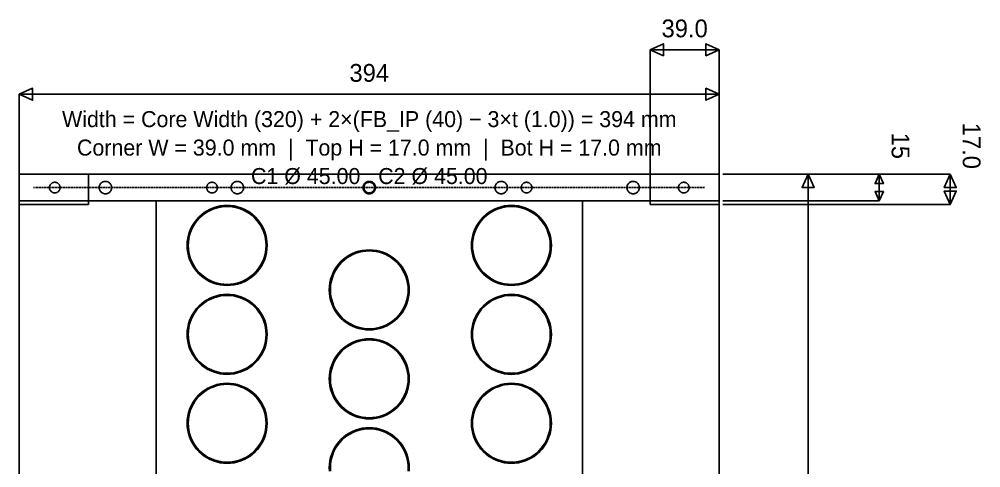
# Model space of a CAD drawing. Header units: millimetres. Extents: x 0 to 2022, y -1000001 to 2287.
# Drawn here: x 120 to 661, y 2035 to 2287 of the extents above; entities that cross this region are included whole.
import ezdxf
from ezdxf.enums import TextEntityAlignment as Align

# ---------------------------------------------------------------- set-up
doc = ezdxf.new("R2010")
doc.units = ezdxf.units.MM
doc.linetypes.add('DASHED', pattern=[0.5, 0.25, -0.25])
doc.layers.add('DRAWING', color=7, linetype='Continuous')
doc.layers.add('TEXT', color=7, linetype='Continuous')

msp = doc.modelspace()

# ---------------------------------------------------------------- linework, layer by layer
at = {"layer": 'DRAWING', "linetype": 'CONTINUOUS', "true_color": 0xff6a00}
for p, q in [((475, 2200), (475, 2270)), ((475, 2270), (514, 2270)), ((514, 2200), (514, 2270)), ((120, 2200), (120, 2245)), ((120, 2245), (514, 2245)), ((514, 2200), (514, 2245)), ((516, 2200), (564, 2200)), ((516, 2200), (604, 2200)), ((516, 2200), (644, 2200)), ((564, 2200), (564, 320)), ((604, 2200), (604, 2185)), ((644, 2200), (644, 2183)), ((516, 2185), (604, 2185)), ((516, 2183), (644, 2183))]:
    msp.add_line(p, q, dxfattribs=at)
at = {"layer": 'DRAWING', "linetype": 'CONTINUOUS', "true_color": 0x111111}
for p, q in [((120, 2200), (514, 2200)), ((120, 320), (120, 2200)), ((120, 2200), (514, 2200)), ((120, 320), (120, 2200)), ((514, 2200), (514, 320)), ((514, 2200), (514, 320)), ((120, 2185), (514, 2185))]:
    msp.add_line(p, q, dxfattribs=at)
at = {"layer": 'DRAWING', "linetype": 'CONTINUOUS', "true_color": 0x555555}
for p, q in [((120, 2200), (159, 2200)), ((120, 2183), (120, 2200)), ((159, 2200), (159, 2183)), ((475, 2200), (514, 2200)), ((475, 2183), (475, 2200)), ((514, 2200), (514, 2183)), ((159, 2183), (120, 2183)), ((514, 2183), (475, 2183))]:
    msp.add_line(p, q, dxfattribs=at)
at = {"layer": 'DRAWING', "linetype": 'DASHED', "true_color": 0xb000ff}
msp.add_line((128, 2192.5), (506, 2192.5), dxfattribs=at)
at = {"layer": 'DRAWING', "linetype": 'CONTINUOUS', "true_color": 0x222222}
for p, q in [((197, 2185), (437, 2185)), ((197, 335), (197, 2185)), ((437, 2185), (437, 335))]:
    msp.add_line(p, q, dxfattribs=at)
at = {"layer": 'DRAWING', "linetype": 'CONTINUOUS', "true_color": 0xff6a00}
for points in [[(475, 2270), (482.5, 2273.38), (482.5, 2266.62)], [(514, 2270), (506.5, 2266.62), (506.5, 2273.38)], [(120, 2245), (127.5, 2248.38), (127.5, 2241.62)], [(514, 2245), (506.5, 2241.62), (506.5, 2248.38)], [(564, 2200), (567.38, 2192.5), (560.62, 2192.5)], [(604, 2200), (606.36, 2194.75), (601.64, 2194.75)], [(644, 2200), (647.38, 2192.5), (640.62, 2192.5)], [(604, 2185), (601.64, 2190.25), (606.36, 2190.25)], [(644, 2183), (640.62, 2190.5), (647.38, 2190.5)]]:
    msp.add_lwpolyline(points, close=True, dxfattribs=at)
at = {"layer": 'DRAWING', "linetype": 'CONTINUOUS', "true_color": 0x111111}
for points in [[(143, 2192.5), (142.99, 2192.24), (142.95, 2191.98), (142.9, 2191.72), (142.82, 2191.47), (142.72, 2191.23), (142.6, 2191), (142.46, 2190.78), (142.3, 2190.57), (142.12, 2190.38), (141.93, 2190.2), (141.72, 2190.04), (141.5, 2189.9), (141.27, 2189.78), (141.03, 2189.68), (140.78, 2189.6), (140.52, 2189.55), (140.26, 2189.51), (140, 2189.5), (139.74, 2189.51), (139.48, 2189.55), (139.22, 2189.6), (138.97, 2189.68), (138.73, 2189.78), (138.5, 2189.9), (138.28, 2190.04), (138.07, 2190.2), (137.88, 2190.38), (137.7, 2190.57), (137.54, 2190.78), (137.4, 2191), (137.28, 2191.23), (137.18, 2191.47), (137.1, 2191.72), (137.05, 2191.98), (137.01, 2192.24), (137, 2192.5), (137.01, 2192.76), (137.05, 2193.02), (137.1, 2193.28), (137.18, 2193.53), (137.28, 2193.77), (137.4, 2194), (137.54, 2194.22), (137.7, 2194.43), (137.88, 2194.62), (138.07, 2194.8), (138.28, 2194.96), (138.5, 2195.1), (138.73, 2195.22), (138.97, 2195.32), (139.22, 2195.4), (139.48, 2195.45), (139.74, 2195.49), (140, 2195.5), (140.26, 2195.49), (140.52, 2195.45), (140.78, 2195.4), (141.03, 2195.32), (141.27, 2195.22), (141.5, 2195.1), (141.72, 2194.96), (141.93, 2194.8), (142.12, 2194.62), (142.3, 2194.43), (142.46, 2194.22), (142.6, 2194), (142.72, 2193.77), (142.82, 2193.53), (142.9, 2193.28), (142.95, 2193.02), (142.99, 2192.76), (143, 2192.5)], [(172, 2192.5), (171.99, 2192.19), (171.95, 2191.89), (171.88, 2191.59), (171.79, 2191.3), (171.67, 2191.02), (171.53, 2190.75), (171.37, 2190.49), (171.18, 2190.25), (170.97, 2190.03), (170.75, 2189.82), (170.51, 2189.63), (170.25, 2189.47), (169.98, 2189.33), (169.7, 2189.21), (169.41, 2189.12), (169.11, 2189.05), (168.81, 2189.01), (168.5, 2189), (168.19, 2189.01), (167.89, 2189.05), (167.59, 2189.12), (167.3, 2189.21), (167.02, 2189.33), (166.75, 2189.47), (166.49, 2189.63), (166.25, 2189.82), (166.03, 2190.03), (165.82, 2190.25), (165.63, 2190.49), (165.47, 2190.75), (165.33, 2191.02), (165.21, 2191.3), (165.12, 2191.59), (165.05, 2191.89), (165.01, 2192.19), (165, 2192.5), (165.01, 2192.81), (165.05, 2193.11), (165.12, 2193.41), (165.21, 2193.7), (165.33, 2193.98), (165.47, 2194.25), (165.63, 2194.51), (165.82, 2194.75), (166.03, 2194.97), (166.25, 2195.18), (166.49, 2195.37), (166.75, 2195.53), (167.02, 2195.67), (167.3, 2195.79), (167.59, 2195.88), (167.89, 2195.95), (168.19, 2195.99), (168.5, 2196), (168.81, 2195.99), (169.11, 2195.95), (169.41, 2195.88), (169.7, 2195.79), (169.98, 2195.67), (170.25, 2195.53), (170.51, 2195.37), (170.75, 2195.18), (170.97, 2194.97), (171.18, 2194.75), (171.37, 2194.51), (171.53, 2194.25), (171.67, 2193.98), (171.79, 2193.7), (171.88, 2193.41), (171.95, 2193.11), (171.99, 2192.81), (172, 2192.5)], [(231.5, 2192.5), (231.49, 2192.24), (231.45, 2191.98), (231.4, 2191.72), (231.32, 2191.47), (231.22, 2191.23), (231.1, 2191), (230.96, 2190.78), (230.8, 2190.57), (230.62, 2190.38), (230.43, 2190.2), (230.22, 2190.04), (230, 2189.9), (229.77, 2189.78), (229.53, 2189.68), (229.28, 2189.6), (229.02, 2189.55), (228.76, 2189.51), (228.5, 2189.5), (228.24, 2189.51), (227.98, 2189.55), (227.72, 2189.6), (227.47, 2189.68), (227.23, 2189.78), (227, 2189.9), (226.78, 2190.04), (226.57, 2190.2), (226.38, 2190.38), (226.2, 2190.57), (226.04, 2190.78), (225.9, 2191), (225.78, 2191.23), (225.68, 2191.47), (225.6, 2191.72), (225.55, 2191.98), (225.51, 2192.24), (225.5, 2192.5), (225.51, 2192.76), (225.55, 2193.02), (225.6, 2193.28), (225.68, 2193.53), (225.78, 2193.77), (225.9, 2194), (226.04, 2194.22), (226.2, 2194.43), (226.38, 2194.62), (226.57, 2194.8), (226.78, 2194.96), (227, 2195.1), (227.23, 2195.22), (227.47, 2195.32), (227.72, 2195.4), (227.98, 2195.45), (228.24, 2195.49), (228.5, 2195.5), (228.76, 2195.49), (229.02, 2195.45), (229.28, 2195.4), (229.53, 2195.32), (229.77, 2195.22), (230, 2195.1), (230.22, 2194.96), (230.43, 2194.8), (230.62, 2194.62), (230.8, 2194.43), (230.96, 2194.22), (231.1, 2194), (231.22, 2193.77), (231.32, 2193.53), (231.4, 2193.28), (231.45, 2193.02), (231.49, 2192.76), (231.5, 2192.5)], [(246.25, 2192.5), (246.24, 2192.19), (246.2, 2191.89), (246.13, 2191.59), (246.04, 2191.3), (245.92, 2191.02), (245.78, 2190.75), (245.62, 2190.49), (245.43, 2190.25), (245.22, 2190.03), (245, 2189.82), (244.76, 2189.63), (244.5, 2189.47), (244.23, 2189.33), (243.95, 2189.21), (243.66, 2189.12), (243.36, 2189.05), (243.06, 2189.01), (242.75, 2189), (242.44, 2189.01), (242.14, 2189.05), (241.84, 2189.12), (241.55, 2189.21), (241.27, 2189.33), (241, 2189.47), (240.74, 2189.63), (240.5, 2189.82), (240.28, 2190.03), (240.07, 2190.25), (239.88, 2190.49), (239.72, 2190.75), (239.58, 2191.02), (239.46, 2191.3), (239.37, 2191.59), (239.3, 2191.89), (239.26, 2192.19), (239.25, 2192.5), (239.26, 2192.81), (239.3, 2193.11), (239.37, 2193.41), (239.46, 2193.7), (239.58, 2193.98), (239.72, 2194.25), (239.88, 2194.51), (240.07, 2194.75), (240.28, 2194.97), (240.5, 2195.18), (240.74, 2195.37), (241, 2195.53), (241.27, 2195.67), (241.55, 2195.79), (241.84, 2195.88), (242.14, 2195.95), (242.44, 2195.99), (242.75, 2196), (243.06, 2195.99), (243.36, 2195.95), (243.66, 2195.88), (243.95, 2195.79), (244.23, 2195.67), (244.5, 2195.53), (244.76, 2195.37), (245, 2195.18), (245.22, 2194.97), (245.43, 2194.75), (245.62, 2194.51), (245.78, 2194.25), (245.92, 2193.98), (246.04, 2193.7), (246.13, 2193.41), (246.2, 2193.11), (246.24, 2192.81), (246.25, 2192.5)], [(320.5, 2192.5), (320.49, 2192.19), (320.45, 2191.89), (320.38, 2191.59), (320.29, 2191.3), (320.17, 2191.02), (320.03, 2190.75), (319.87, 2190.49), (319.68, 2190.25), (319.47, 2190.03), (319.25, 2189.82), (319.01, 2189.63), (318.75, 2189.47), (318.48, 2189.33), (318.2, 2189.21), (317.91, 2189.12), (317.61, 2189.05), (317.31, 2189.01), (317, 2189), (316.69, 2189.01), (316.39, 2189.05), (316.09, 2189.12), (315.8, 2189.21), (315.52, 2189.33), (315.25, 2189.47), (314.99, 2189.63), (314.75, 2189.82), (314.53, 2190.03), (314.32, 2190.25), (314.13, 2190.49), (313.97, 2190.75), (313.83, 2191.02), (313.71, 2191.3), (313.62, 2191.59), (313.55, 2191.89), (313.51, 2192.19), (313.5, 2192.5), (313.51, 2192.81), (313.55, 2193.11), (313.62, 2193.41), (313.71, 2193.7), (313.83, 2193.98), (313.97, 2194.25), (314.13, 2194.51), (314.32, 2194.75), (314.53, 2194.97), (314.75, 2195.18), (314.99, 2195.37), (315.25, 2195.53), (315.52, 2195.67), (315.8, 2195.79), (316.09, 2195.88), (316.39, 2195.95), (316.69, 2195.99), (317, 2196), (317.31, 2195.99), (317.61, 2195.95), (317.91, 2195.88), (318.2, 2195.79), (318.48, 2195.67), (318.75, 2195.53), (319.01, 2195.37), (319.25, 2195.18), (319.47, 2194.97), (319.68, 2194.75), (319.87, 2194.51), (320.03, 2194.25), (320.17, 2193.98), (320.29, 2193.7), (320.38, 2193.41), (320.45, 2193.11), (320.49, 2192.81), (320.5, 2192.5)], [(320, 2192.5), (319.99, 2192.24), (319.95, 2191.98), (319.9, 2191.72), (319.82, 2191.47), (319.72, 2191.23), (319.6, 2191), (319.46, 2190.78), (319.3, 2190.57), (319.12, 2190.38), (318.93, 2190.2), (318.72, 2190.04), (318.5, 2189.9), (318.27, 2189.78), (318.03, 2189.68), (317.78, 2189.6), (317.52, 2189.55), (317.26, 2189.51), (317, 2189.5), (316.74, 2189.51), (316.48, 2189.55), (316.22, 2189.6), (315.97, 2189.68), (315.73, 2189.78), (315.5, 2189.9), (315.28, 2190.04), (315.07, 2190.2), (314.88, 2190.38), (314.7, 2190.57), (314.54, 2190.78), (314.4, 2191), (314.28, 2191.23), (314.18, 2191.47), (314.1, 2191.72), (314.05, 2191.98), (314.01, 2192.24), (314, 2192.5), (314.01, 2192.76), (314.05, 2193.02), (314.1, 2193.28), (314.18, 2193.53), (314.28, 2193.77), (314.4, 2194), (314.54, 2194.22), (314.7, 2194.43), (314.88, 2194.62), (315.07, 2194.8), (315.28, 2194.96), (315.5, 2195.1), (315.73, 2195.22), (315.97, 2195.32), (316.22, 2195.4), (316.48, 2195.45), (316.74, 2195.49), (317, 2195.5), (317.26, 2195.49), (317.52, 2195.45), (317.78, 2195.4), (318.03, 2195.32), (318.27, 2195.22), (318.5, 2195.1), (318.72, 2194.96), (318.93, 2194.8), (319.12, 2194.62), (319.3, 2194.43), (319.46, 2194.22), (319.6, 2194), (319.72, 2193.77), (319.82, 2193.53), (319.9, 2193.28), (319.95, 2193.02), (319.99, 2192.76), (320, 2192.5)], [(394.75, 2192.5), (394.74, 2192.19), (394.7, 2191.89), (394.63, 2191.59), (394.54, 2191.3), (394.42, 2191.02), (394.28, 2190.75), (394.12, 2190.49), (393.93, 2190.25), (393.72, 2190.03), (393.5, 2189.82), (393.26, 2189.63), (393, 2189.47), (392.73, 2189.33), (392.45, 2189.21), (392.16, 2189.12), (391.86, 2189.05), (391.56, 2189.01), (391.25, 2189), (390.94, 2189.01), (390.64, 2189.05), (390.34, 2189.12), (390.05, 2189.21), (389.77, 2189.33), (389.5, 2189.47), (389.24, 2189.63), (389, 2189.82), (388.78, 2190.03), (388.57, 2190.25), (388.38, 2190.49), (388.22, 2190.75), (388.08, 2191.02), (387.96, 2191.3), (387.87, 2191.59), (387.8, 2191.89), (387.76, 2192.19), (387.75, 2192.5), (387.76, 2192.81), (387.8, 2193.11), (387.87, 2193.41), (387.96, 2193.7), (388.08, 2193.98), (388.22, 2194.25), (388.38, 2194.51), (388.57, 2194.75), (388.78, 2194.97), (389, 2195.18), (389.24, 2195.37), (389.5, 2195.53), (389.77, 2195.67), (390.05, 2195.79), (390.34, 2195.88), (390.64, 2195.95), (390.94, 2195.99), (391.25, 2196), (391.56, 2195.99), (391.86, 2195.95), (392.16, 2195.88), (392.45, 2195.79), (392.73, 2195.67), (393, 2195.53), (393.26, 2195.37), (393.5, 2195.18), (393.72, 2194.97), (393.93, 2194.75), (394.12, 2194.51), (394.28, 2194.25), (394.42, 2193.98), (394.54, 2193.7), (394.63, 2193.41), (394.7, 2193.11), (394.74, 2192.81), (394.75, 2192.5)], [(408.5, 2192.5), (408.49, 2192.24), (408.45, 2191.98), (408.4, 2191.72), (408.32, 2191.47), (408.22, 2191.23), (408.1, 2191), (407.96, 2190.78), (407.8, 2190.57), (407.62, 2190.38), (407.43, 2190.2), (407.22, 2190.04), (407, 2189.9), (406.77, 2189.78), (406.53, 2189.68), (406.28, 2189.6), (406.02, 2189.55), (405.76, 2189.51), (405.5, 2189.5), (405.24, 2189.51), (404.98, 2189.55), (404.72, 2189.6), (404.47, 2189.68), (404.23, 2189.78), (404, 2189.9), (403.78, 2190.04), (403.57, 2190.2), (403.38, 2190.38), (403.2, 2190.57), (403.04, 2190.78), (402.9, 2191), (402.78, 2191.23), (402.68, 2191.47), (402.6, 2191.72), (402.55, 2191.98), (402.51, 2192.24), (402.5, 2192.5), (402.51, 2192.76), (402.55, 2193.02), (402.6, 2193.28), (402.68, 2193.53), (402.78, 2193.77), (402.9, 2194), (403.04, 2194.22), (403.2, 2194.43), (403.38, 2194.62), (403.57, 2194.8), (403.78, 2194.96), (404, 2195.1), (404.23, 2195.22), (404.47, 2195.32), (404.72, 2195.4), (404.98, 2195.45), (405.24, 2195.49), (405.5, 2195.5), (405.76, 2195.49), (406.02, 2195.45), (406.28, 2195.4), (406.53, 2195.32), (406.77, 2195.22), (407, 2195.1), (407.22, 2194.96), (407.43, 2194.8), (407.62, 2194.62), (407.8, 2194.43), (407.96, 2194.22), (408.1, 2194), (408.22, 2193.77), (408.32, 2193.53), (408.4, 2193.28), (408.45, 2193.02), (408.49, 2192.76), (408.5, 2192.5)], [(469, 2192.5), (468.99, 2192.19), (468.95, 2191.89), (468.88, 2191.59), (468.79, 2191.3), (468.67, 2191.02), (468.53, 2190.75), (468.37, 2190.49), (468.18, 2190.25), (467.97, 2190.03), (467.75, 2189.82), (467.51, 2189.63), (467.25, 2189.47), (466.98, 2189.33), (466.7, 2189.21), (466.41, 2189.12), (466.11, 2189.05), (465.81, 2189.01), (465.5, 2189), (465.19, 2189.01), (464.89, 2189.05), (464.59, 2189.12), (464.3, 2189.21), (464.02, 2189.33), (463.75, 2189.47), (463.49, 2189.63), (463.25, 2189.82), (463.03, 2190.03), (462.82, 2190.25), (462.63, 2190.49), (462.47, 2190.75), (462.33, 2191.02), (462.21, 2191.3), (462.12, 2191.59), (462.05, 2191.89), (462.01, 2192.19), (462, 2192.5), (462.01, 2192.81), (462.05, 2193.11), (462.12, 2193.41), (462.21, 2193.7), (462.33, 2193.98), (462.47, 2194.25), (462.63, 2194.51), (462.82, 2194.75), (463.03, 2194.97), (463.25, 2195.18), (463.49, 2195.37), (463.75, 2195.53), (464.02, 2195.67), (464.3, 2195.79), (464.59, 2195.88), (464.89, 2195.95), (465.19, 2195.99), (465.5, 2196), (465.81, 2195.99), (466.11, 2195.95), (466.41, 2195.88), (466.7, 2195.79), (466.98, 2195.67), (467.25, 2195.53), (467.51, 2195.37), (467.75, 2195.18), (467.97, 2194.97), (468.18, 2194.75), (468.37, 2194.51), (468.53, 2194.25), (468.67, 2193.98), (468.79, 2193.7), (468.88, 2193.41), (468.95, 2193.11), (468.99, 2192.81), (469, 2192.5)], [(497, 2192.5), (496.99, 2192.24), (496.95, 2191.98), (496.9, 2191.72), (496.82, 2191.47), (496.72, 2191.23), (496.6, 2191), (496.46, 2190.78), (496.3, 2190.57), (496.12, 2190.38), (495.93, 2190.2), (495.72, 2190.04), (495.5, 2189.9), (495.27, 2189.78), (495.03, 2189.68), (494.78, 2189.6), (494.52, 2189.55), (494.26, 2189.51), (494, 2189.5), (493.74, 2189.51), (493.48, 2189.55), (493.22, 2189.6), (492.97, 2189.68), (492.73, 2189.78), (492.5, 2189.9), (492.28, 2190.04), (492.07, 2190.2), (491.88, 2190.38), (491.7, 2190.57), (491.54, 2190.78), (491.4, 2191), (491.28, 2191.23), (491.18, 2191.47), (491.1, 2191.72), (491.05, 2191.98), (491.01, 2192.24), (491, 2192.5), (491.01, 2192.76), (491.05, 2193.02), (491.1, 2193.28), (491.18, 2193.53), (491.28, 2193.77), (491.4, 2194), (491.54, 2194.22), (491.7, 2194.43), (491.88, 2194.62), (492.07, 2194.8), (492.28, 2194.96), (492.5, 2195.1), (492.73, 2195.22), (492.97, 2195.32), (493.22, 2195.4), (493.48, 2195.45), (493.74, 2195.49), (494, 2195.5), (494.26, 2195.49), (494.52, 2195.45), (494.78, 2195.4), (495.03, 2195.32), (495.27, 2195.22), (495.5, 2195.1), (495.72, 2194.96), (495.93, 2194.8), (496.12, 2194.62), (496.3, 2194.43), (496.46, 2194.22), (496.6, 2194), (496.72, 2193.77), (496.82, 2193.53), (496.9, 2193.28), (496.95, 2193.02), (496.99, 2192.76), (497, 2192.5)], [(258.9, 2160), (258.82, 2158.09), (258.57, 2156.2), (258.15, 2154.33), (257.58, 2152.51), (256.85, 2150.74), (255.97, 2149.05), (254.94, 2147.44), (253.78, 2145.92), (252.49, 2144.51), (251.08, 2143.22), (249.56, 2142.06), (247.95, 2141.03), (246.26, 2140.15), (244.49, 2139.42), (242.67, 2138.85), (240.8, 2138.43), (238.91, 2138.18), (237, 2138.1), (235.09, 2138.18), (233.2, 2138.43), (231.33, 2138.85), (229.51, 2139.42), (227.74, 2140.15), (226.05, 2141.03), (224.44, 2142.06), (222.92, 2143.22), (221.51, 2144.51), (220.22, 2145.92), (219.06, 2147.44), (218.03, 2149.05), (217.15, 2150.74), (216.42, 2152.51), (215.85, 2154.33), (215.43, 2156.2), (215.18, 2158.09), (215.1, 2160), (215.18, 2161.91), (215.43, 2163.8), (215.85, 2165.67), (216.42, 2167.49), (217.15, 2169.26), (218.03, 2170.95), (219.06, 2172.56), (220.22, 2174.08), (221.51, 2175.49), (222.92, 2176.78), (224.44, 2177.94), (226.05, 2178.97), (227.74, 2179.85), (229.51, 2180.58), (231.33, 2181.15), (233.2, 2181.57), (235.09, 2181.82), (237, 2181.9), (238.91, 2181.82), (240.8, 2181.57), (242.67, 2181.15), (244.49, 2180.58), (246.26, 2179.85), (247.95, 2178.97), (249.56, 2177.94), (251.08, 2176.78), (252.49, 2175.49), (253.78, 2174.08), (254.94, 2172.56), (255.97, 2170.95), (256.85, 2169.26), (257.58, 2167.49), (258.15, 2165.67), (258.57, 2163.8), (258.82, 2161.91), (258.9, 2160)], [(418.9, 2160), (418.82, 2158.09), (418.57, 2156.2), (418.15, 2154.33), (417.58, 2152.51), (416.85, 2150.74), (415.97, 2149.05), (414.94, 2147.44), (413.78, 2145.92), (412.49, 2144.51), (411.08, 2143.22), (409.56, 2142.06), (407.95, 2141.03), (406.26, 2140.15), (404.49, 2139.42), (402.67, 2138.85), (400.8, 2138.43), (398.91, 2138.18), (397, 2138.1), (395.09, 2138.18), (393.2, 2138.43), (391.33, 2138.85), (389.51, 2139.42), (387.74, 2140.15), (386.05, 2141.03), (384.44, 2142.06), (382.92, 2143.22), (381.51, 2144.51), (380.22, 2145.92), (379.06, 2147.44), (378.03, 2149.05), (377.15, 2150.74), (376.42, 2152.51), (375.85, 2154.33), (375.43, 2156.2), (375.18, 2158.09), (375.1, 2160), (375.18, 2161.91), (375.43, 2163.8), (375.85, 2165.67), (376.42, 2167.49), (377.15, 2169.26), (378.03, 2170.95), (379.06, 2172.56), (380.22, 2174.08), (381.51, 2175.49), (382.92, 2176.78), (384.44, 2177.94), (386.05, 2178.97), (387.74, 2179.85), (389.51, 2180.58), (391.33, 2181.15), (393.2, 2181.57), (395.09, 2181.82), (397, 2181.9), (398.91, 2181.82), (400.8, 2181.57), (402.67, 2181.15), (404.49, 2180.58), (406.26, 2179.85), (407.95, 2178.97), (409.56, 2177.94), (411.08, 2176.78), (412.49, 2175.49), (413.78, 2174.08), (414.94, 2172.56), (415.97, 2170.95), (416.85, 2169.26), (417.58, 2167.49), (418.15, 2165.67), (418.57, 2163.8), (418.82, 2161.91), (418.9, 2160)], [(338.9, 2135), (338.82, 2133.09), (338.57, 2131.2), (338.15, 2129.33), (337.58, 2127.51), (336.85, 2125.74), (335.97, 2124.05), (334.94, 2122.44), (333.78, 2120.92), (332.49, 2119.51), (331.08, 2118.22), (329.56, 2117.06), (327.95, 2116.03), (326.26, 2115.15), (324.49, 2114.42), (322.67, 2113.85), (320.8, 2113.43), (318.91, 2113.18), (317, 2113.1), (315.09, 2113.18), (313.2, 2113.43), (311.33, 2113.85), (309.51, 2114.42), (307.74, 2115.15), (306.05, 2116.03), (304.44, 2117.06), (302.92, 2118.22), (301.51, 2119.51), (300.22, 2120.92), (299.06, 2122.44), (298.03, 2124.05), (297.15, 2125.74), (296.42, 2127.51), (295.85, 2129.33), (295.43, 2131.2), (295.18, 2133.09), (295.1, 2135), (295.18, 2136.91), (295.43, 2138.8), (295.85, 2140.67), (296.42, 2142.49), (297.15, 2144.26), (298.03, 2145.95), (299.06, 2147.56), (300.22, 2149.08), (301.51, 2150.49), (302.92, 2151.78), (304.44, 2152.94), (306.05, 2153.97), (307.74, 2154.85), (309.51, 2155.58), (311.33, 2156.15), (313.2, 2156.57), (315.09, 2156.82), (317, 2156.9), (318.91, 2156.82), (320.8, 2156.57), (322.67, 2156.15), (324.49, 2155.58), (326.26, 2154.85), (327.95, 2153.97), (329.56, 2152.94), (331.08, 2151.78), (332.49, 2150.49), (333.78, 2149.08), (334.94, 2147.56), (335.97, 2145.95), (336.85, 2144.26), (337.58, 2142.49), (338.15, 2140.67), (338.57, 2138.8), (338.82, 2136.91), (338.9, 2135)], [(258.9, 2110), (258.82, 2108.09), (258.57, 2106.2), (258.15, 2104.33), (257.58, 2102.51), (256.85, 2100.74), (255.97, 2099.05), (254.94, 2097.44), (253.78, 2095.92), (252.49, 2094.51), (251.08, 2093.22), (249.56, 2092.06), (247.95, 2091.03), (246.26, 2090.15), (244.49, 2089.42), (242.67, 2088.85), (240.8, 2088.43), (238.91, 2088.18), (237, 2088.1), (235.09, 2088.18), (233.2, 2088.43), (231.33, 2088.85), (229.51, 2089.42), (227.74, 2090.15), (226.05, 2091.03), (224.44, 2092.06), (222.92, 2093.22), (221.51, 2094.51), (220.22, 2095.92), (219.06, 2097.44), (218.03, 2099.05), (217.15, 2100.74), (216.42, 2102.51), (215.85, 2104.33), (215.43, 2106.2), (215.18, 2108.09), (215.1, 2110), (215.18, 2111.91), (215.43, 2113.8), (215.85, 2115.67), (216.42, 2117.49), (217.15, 2119.26), (218.03, 2120.95), (219.06, 2122.56), (220.22, 2124.08), (221.51, 2125.49), (222.92, 2126.78), (224.44, 2127.94), (226.05, 2128.97), (227.74, 2129.85), (229.51, 2130.58), (231.33, 2131.15), (233.2, 2131.57), (235.09, 2131.82), (237, 2131.9), (238.91, 2131.82), (240.8, 2131.57), (242.67, 2131.15), (244.49, 2130.58), (246.26, 2129.85), (247.95, 2128.97), (249.56, 2127.94), (251.08, 2126.78), (252.49, 2125.49), (253.78, 2124.08), (254.94, 2122.56), (255.97, 2120.95), (256.85, 2119.26), (257.58, 2117.49), (258.15, 2115.67), (258.57, 2113.8), (258.82, 2111.91), (258.9, 2110)], [(418.9, 2110), (418.82, 2108.09), (418.57, 2106.2), (418.15, 2104.33), (417.58, 2102.51), (416.85, 2100.74), (415.97, 2099.05), (414.94, 2097.44), (413.78, 2095.92), (412.49, 2094.51), (411.08, 2093.22), (409.56, 2092.06), (407.95, 2091.03), (406.26, 2090.15), (404.49, 2089.42), (402.67, 2088.85), (400.8, 2088.43), (398.91, 2088.18), (397, 2088.1), (395.09, 2088.18), (393.2, 2088.43), (391.33, 2088.85), (389.51, 2089.42), (387.74, 2090.15), (386.05, 2091.03), (384.44, 2092.06), (382.92, 2093.22), (381.51, 2094.51), (380.22, 2095.92), (379.06, 2097.44), (378.03, 2099.05), (377.15, 2100.74), (376.42, 2102.51), (375.85, 2104.33), (375.43, 2106.2), (375.18, 2108.09), (375.1, 2110), (375.18, 2111.91), (375.43, 2113.8), (375.85, 2115.67), (376.42, 2117.49), (377.15, 2119.26), (378.03, 2120.95), (379.06, 2122.56), (380.22, 2124.08), (381.51, 2125.49), (382.92, 2126.78), (384.44, 2127.94), (386.05, 2128.97), (387.74, 2129.85), (389.51, 2130.58), (391.33, 2131.15), (393.2, 2131.57), (395.09, 2131.82), (397, 2131.9), (398.91, 2131.82), (400.8, 2131.57), (402.67, 2131.15), (404.49, 2130.58), (406.26, 2129.85), (407.95, 2128.97), (409.56, 2127.94), (411.08, 2126.78), (412.49, 2125.49), (413.78, 2124.08), (414.94, 2122.56), (415.97, 2120.95), (416.85, 2119.26), (417.58, 2117.49), (418.15, 2115.67), (418.57, 2113.8), (418.82, 2111.91), (418.9, 2110)], [(338.9, 2085), (338.82, 2083.09), (338.57, 2081.2), (338.15, 2079.33), (337.58, 2077.51), (336.85, 2075.74), (335.97, 2074.05), (334.94, 2072.44), (333.78, 2070.92), (332.49, 2069.51), (331.08, 2068.22), (329.56, 2067.06), (327.95, 2066.03), (326.26, 2065.15), (324.49, 2064.42), (322.67, 2063.85), (320.8, 2063.43), (318.91, 2063.18), (317, 2063.1), (315.09, 2063.18), (313.2, 2063.43), (311.33, 2063.85), (309.51, 2064.42), (307.74, 2065.15), (306.05, 2066.03), (304.44, 2067.06), (302.92, 2068.22), (301.51, 2069.51), (300.22, 2070.92), (299.06, 2072.44), (298.03, 2074.05), (297.15, 2075.74), (296.42, 2077.51), (295.85, 2079.33), (295.43, 2081.2), (295.18, 2083.09), (295.1, 2085), (295.18, 2086.91), (295.43, 2088.8), (295.85, 2090.67), (296.42, 2092.49), (297.15, 2094.26), (298.03, 2095.95), (299.06, 2097.56), (300.22, 2099.08), (301.51, 2100.49), (302.92, 2101.78), (304.44, 2102.94), (306.05, 2103.97), (307.74, 2104.85), (309.51, 2105.58), (311.33, 2106.15), (313.2, 2106.57), (315.09, 2106.82), (317, 2106.9), (318.91, 2106.82), (320.8, 2106.57), (322.67, 2106.15), (324.49, 2105.58), (326.26, 2104.85), (327.95, 2103.97), (329.56, 2102.94), (331.08, 2101.78), (332.49, 2100.49), (333.78, 2099.08), (334.94, 2097.56), (335.97, 2095.95), (336.85, 2094.26), (337.58, 2092.49), (338.15, 2090.67), (338.57, 2088.8), (338.82, 2086.91), (338.9, 2085)], [(258.9, 2060), (258.82, 2058.09), (258.57, 2056.2), (258.15, 2054.33), (257.58, 2052.51), (256.85, 2050.74), (255.97, 2049.05), (254.94, 2047.44), (253.78, 2045.92), (252.49, 2044.51), (251.08, 2043.22), (249.56, 2042.06), (247.95, 2041.03), (246.26, 2040.15), (244.49, 2039.42), (242.67, 2038.85), (240.8, 2038.43), (238.91, 2038.18), (237, 2038.1), (235.09, 2038.18), (233.2, 2038.43), (231.33, 2038.85), (229.51, 2039.42), (227.74, 2040.15), (226.05, 2041.03), (224.44, 2042.06), (222.92, 2043.22), (221.51, 2044.51), (220.22, 2045.92), (219.06, 2047.44), (218.03, 2049.05), (217.15, 2050.74), (216.42, 2052.51), (215.85, 2054.33), (215.43, 2056.2), (215.18, 2058.09), (215.1, 2060), (215.18, 2061.91), (215.43, 2063.8), (215.85, 2065.67), (216.42, 2067.49), (217.15, 2069.26), (218.03, 2070.95), (219.06, 2072.56), (220.22, 2074.08), (221.51, 2075.49), (222.92, 2076.78), (224.44, 2077.94), (226.05, 2078.97), (227.74, 2079.85), (229.51, 2080.58), (231.33, 2081.15), (233.2, 2081.57), (235.09, 2081.82), (237, 2081.9), (238.91, 2081.82), (240.8, 2081.57), (242.67, 2081.15), (244.49, 2080.58), (246.26, 2079.85), (247.95, 2078.97), (249.56, 2077.94), (251.08, 2076.78), (252.49, 2075.49), (253.78, 2074.08), (254.94, 2072.56), (255.97, 2070.95), (256.85, 2069.26), (257.58, 2067.49), (258.15, 2065.67), (258.57, 2063.8), (258.82, 2061.91), (258.9, 2060)], [(418.9, 2060), (418.82, 2058.09), (418.57, 2056.2), (418.15, 2054.33), (417.58, 2052.51), (416.85, 2050.74), (415.97, 2049.05), (414.94, 2047.44), (413.78, 2045.92), (412.49, 2044.51), (411.08, 2043.22), (409.56, 2042.06), (407.95, 2041.03), (406.26, 2040.15), (404.49, 2039.42), (402.67, 2038.85), (400.8, 2038.43), (398.91, 2038.18), (397, 2038.1), (395.09, 2038.18), (393.2, 2038.43), (391.33, 2038.85), (389.51, 2039.42), (387.74, 2040.15), (386.05, 2041.03), (384.44, 2042.06), (382.92, 2043.22), (381.51, 2044.51), (380.22, 2045.92), (379.06, 2047.44), (378.03, 2049.05), (377.15, 2050.74), (376.42, 2052.51), (375.85, 2054.33), (375.43, 2056.2), (375.18, 2058.09), (375.1, 2060), (375.18, 2061.91), (375.43, 2063.8), (375.85, 2065.67), (376.42, 2067.49), (377.15, 2069.26), (378.03, 2070.95), (379.06, 2072.56), (380.22, 2074.08), (381.51, 2075.49), (382.92, 2076.78), (384.44, 2077.94), (386.05, 2078.97), (387.74, 2079.85), (389.51, 2080.58), (391.33, 2081.15), (393.2, 2081.57), (395.09, 2081.82), (397, 2081.9), (398.91, 2081.82), (400.8, 2081.57), (402.67, 2081.15), (404.49, 2080.58), (406.26, 2079.85), (407.95, 2078.97), (409.56, 2077.94), (411.08, 2076.78), (412.49, 2075.49), (413.78, 2074.08), (414.94, 2072.56), (415.97, 2070.95), (416.85, 2069.26), (417.58, 2067.49), (418.15, 2065.67), (418.57, 2063.8), (418.82, 2061.91), (418.9, 2060)]]:
    msp.add_lwpolyline(points, close=True, dxfattribs=at)
at = {"layer": 'DRAWING', "linetype": 'CONTINUOUS', "true_color": 0xff1a1a}
for points in [[(259.5, 2160), (259.41, 2158.04), (259.16, 2156.09), (258.73, 2154.18), (258.14, 2152.3), (257.39, 2150.49), (256.49, 2148.75), (255.43, 2147.09), (254.24, 2145.54), (252.91, 2144.09), (251.46, 2142.76), (249.91, 2141.57), (248.25, 2140.51), (246.51, 2139.61), (244.7, 2138.86), (242.82, 2138.27), (240.91, 2137.84), (238.96, 2137.59), (237, 2137.5), (235.04, 2137.59), (233.09, 2137.84), (231.18, 2138.27), (229.3, 2138.86), (227.49, 2139.61), (225.75, 2140.51), (224.09, 2141.57), (222.54, 2142.76), (221.09, 2144.09), (219.76, 2145.54), (218.57, 2147.09), (217.51, 2148.75), (216.61, 2150.49), (215.86, 2152.3), (215.27, 2154.18), (214.84, 2156.09), (214.59, 2158.04), (214.5, 2160), (214.59, 2161.96), (214.84, 2163.91), (215.27, 2165.82), (215.86, 2167.7), (216.61, 2169.51), (217.51, 2171.25), (218.57, 2172.91), (219.76, 2174.46), (221.09, 2175.91), (222.54, 2177.24), (224.09, 2178.43), (225.75, 2179.49), (227.49, 2180.39), (229.3, 2181.14), (231.18, 2181.73), (233.09, 2182.16), (235.04, 2182.41), (237, 2182.5), (238.96, 2182.41), (240.91, 2182.16), (242.82, 2181.73), (244.7, 2181.14), (246.51, 2180.39), (248.25, 2179.49), (249.91, 2178.43), (251.46, 2177.24), (252.91, 2175.91), (254.24, 2174.46), (255.43, 2172.91), (256.49, 2171.25), (257.39, 2169.51), (258.14, 2167.7), (258.73, 2165.82), (259.16, 2163.91), (259.41, 2161.96), (259.5, 2160)], [(419.5, 2160), (419.41, 2158.04), (419.16, 2156.09), (418.73, 2154.18), (418.14, 2152.3), (417.39, 2150.49), (416.49, 2148.75), (415.43, 2147.09), (414.24, 2145.54), (412.91, 2144.09), (411.46, 2142.76), (409.91, 2141.57), (408.25, 2140.51), (406.51, 2139.61), (404.7, 2138.86), (402.82, 2138.27), (400.91, 2137.84), (398.96, 2137.59), (397, 2137.5), (395.04, 2137.59), (393.09, 2137.84), (391.18, 2138.27), (389.3, 2138.86), (387.49, 2139.61), (385.75, 2140.51), (384.09, 2141.57), (382.54, 2142.76), (381.09, 2144.09), (379.76, 2145.54), (378.57, 2147.09), (377.51, 2148.75), (376.61, 2150.49), (375.86, 2152.3), (375.27, 2154.18), (374.84, 2156.09), (374.59, 2158.04), (374.5, 2160), (374.59, 2161.96), (374.84, 2163.91), (375.27, 2165.82), (375.86, 2167.7), (376.61, 2169.51), (377.51, 2171.25), (378.57, 2172.91), (379.76, 2174.46), (381.09, 2175.91), (382.54, 2177.24), (384.09, 2178.43), (385.75, 2179.49), (387.49, 2180.39), (389.3, 2181.14), (391.18, 2181.73), (393.09, 2182.16), (395.04, 2182.41), (397, 2182.5), (398.96, 2182.41), (400.91, 2182.16), (402.82, 2181.73), (404.7, 2181.14), (406.51, 2180.39), (408.25, 2179.49), (409.91, 2178.43), (411.46, 2177.24), (412.91, 2175.91), (414.24, 2174.46), (415.43, 2172.91), (416.49, 2171.25), (417.39, 2169.51), (418.14, 2167.7), (418.73, 2165.82), (419.16, 2163.91), (419.41, 2161.96), (419.5, 2160)], [(339.5, 2135), (339.41, 2133.04), (339.16, 2131.09), (338.73, 2129.18), (338.14, 2127.3), (337.39, 2125.49), (336.49, 2123.75), (335.43, 2122.09), (334.24, 2120.54), (332.91, 2119.09), (331.46, 2117.76), (329.91, 2116.57), (328.25, 2115.51), (326.51, 2114.61), (324.7, 2113.86), (322.82, 2113.27), (320.91, 2112.84), (318.96, 2112.59), (317, 2112.5), (315.04, 2112.59), (313.09, 2112.84), (311.18, 2113.27), (309.3, 2113.86), (307.49, 2114.61), (305.75, 2115.51), (304.09, 2116.57), (302.54, 2117.76), (301.09, 2119.09), (299.76, 2120.54), (298.57, 2122.09), (297.51, 2123.75), (296.61, 2125.49), (295.86, 2127.3), (295.27, 2129.18), (294.84, 2131.09), (294.59, 2133.04), (294.5, 2135), (294.59, 2136.96), (294.84, 2138.91), (295.27, 2140.82), (295.86, 2142.7), (296.61, 2144.51), (297.51, 2146.25), (298.57, 2147.91), (299.76, 2149.46), (301.09, 2150.91), (302.54, 2152.24), (304.09, 2153.43), (305.75, 2154.49), (307.49, 2155.39), (309.3, 2156.14), (311.18, 2156.73), (313.09, 2157.16), (315.04, 2157.41), (317, 2157.5), (318.96, 2157.41), (320.91, 2157.16), (322.82, 2156.73), (324.7, 2156.14), (326.51, 2155.39), (328.25, 2154.49), (329.91, 2153.43), (331.46, 2152.24), (332.91, 2150.91), (334.24, 2149.46), (335.43, 2147.91), (336.49, 2146.25), (337.39, 2144.51), (338.14, 2142.7), (338.73, 2140.82), (339.16, 2138.91), (339.41, 2136.96), (339.5, 2135)], [(259.5, 2110), (259.41, 2108.04), (259.16, 2106.09), (258.73, 2104.18), (258.14, 2102.3), (257.39, 2100.49), (256.49, 2098.75), (255.43, 2097.09), (254.24, 2095.54), (252.91, 2094.09), (251.46, 2092.76), (249.91, 2091.57), (248.25, 2090.51), (246.51, 2089.61), (244.7, 2088.86), (242.82, 2088.27), (240.91, 2087.84), (238.96, 2087.59), (237, 2087.5), (235.04, 2087.59), (233.09, 2087.84), (231.18, 2088.27), (229.3, 2088.86), (227.49, 2089.61), (225.75, 2090.51), (224.09, 2091.57), (222.54, 2092.76), (221.09, 2094.09), (219.76, 2095.54), (218.57, 2097.09), (217.51, 2098.75), (216.61, 2100.49), (215.86, 2102.3), (215.27, 2104.18), (214.84, 2106.09), (214.59, 2108.04), (214.5, 2110), (214.59, 2111.96), (214.84, 2113.91), (215.27, 2115.82), (215.86, 2117.7), (216.61, 2119.51), (217.51, 2121.25), (218.57, 2122.91), (219.76, 2124.46), (221.09, 2125.91), (222.54, 2127.24), (224.09, 2128.43), (225.75, 2129.49), (227.49, 2130.39), (229.3, 2131.14), (231.18, 2131.73), (233.09, 2132.16), (235.04, 2132.41), (237, 2132.5), (238.96, 2132.41), (240.91, 2132.16), (242.82, 2131.73), (244.7, 2131.14), (246.51, 2130.39), (248.25, 2129.49), (249.91, 2128.43), (251.46, 2127.24), (252.91, 2125.91), (254.24, 2124.46), (255.43, 2122.91), (256.49, 2121.25), (257.39, 2119.51), (258.14, 2117.7), (258.73, 2115.82), (259.16, 2113.91), (259.41, 2111.96), (259.5, 2110)], [(419.5, 2110), (419.41, 2108.04), (419.16, 2106.09), (418.73, 2104.18), (418.14, 2102.3), (417.39, 2100.49), (416.49, 2098.75), (415.43, 2097.09), (414.24, 2095.54), (412.91, 2094.09), (411.46, 2092.76), (409.91, 2091.57), (408.25, 2090.51), (406.51, 2089.61), (404.7, 2088.86), (402.82, 2088.27), (400.91, 2087.84), (398.96, 2087.59), (397, 2087.5), (395.04, 2087.59), (393.09, 2087.84), (391.18, 2088.27), (389.3, 2088.86), (387.49, 2089.61), (385.75, 2090.51), (384.09, 2091.57), (382.54, 2092.76), (381.09, 2094.09), (379.76, 2095.54), (378.57, 2097.09), (377.51, 2098.75), (376.61, 2100.49), (375.86, 2102.3), (375.27, 2104.18), (374.84, 2106.09), (374.59, 2108.04), (374.5, 2110), (374.59, 2111.96), (374.84, 2113.91), (375.27, 2115.82), (375.86, 2117.7), (376.61, 2119.51), (377.51, 2121.25), (378.57, 2122.91), (379.76, 2124.46), (381.09, 2125.91), (382.54, 2127.24), (384.09, 2128.43), (385.75, 2129.49), (387.49, 2130.39), (389.3, 2131.14), (391.18, 2131.73), (393.09, 2132.16), (395.04, 2132.41), (397, 2132.5), (398.96, 2132.41), (400.91, 2132.16), (402.82, 2131.73), (404.7, 2131.14), (406.51, 2130.39), (408.25, 2129.49), (409.91, 2128.43), (411.46, 2127.24), (412.91, 2125.91), (414.24, 2124.46), (415.43, 2122.91), (416.49, 2121.25), (417.39, 2119.51), (418.14, 2117.7), (418.73, 2115.82), (419.16, 2113.91), (419.41, 2111.96), (419.5, 2110)], [(339.5, 2085), (339.41, 2083.04), (339.16, 2081.09), (338.73, 2079.18), (338.14, 2077.3), (337.39, 2075.49), (336.49, 2073.75), (335.43, 2072.09), (334.24, 2070.54), (332.91, 2069.09), (331.46, 2067.76), (329.91, 2066.57), (328.25, 2065.51), (326.51, 2064.61), (324.7, 2063.86), (322.82, 2063.27), (320.91, 2062.84), (318.96, 2062.59), (317, 2062.5), (315.04, 2062.59), (313.09, 2062.84), (311.18, 2063.27), (309.3, 2063.86), (307.49, 2064.61), (305.75, 2065.51), (304.09, 2066.57), (302.54, 2067.76), (301.09, 2069.09), (299.76, 2070.54), (298.57, 2072.09), (297.51, 2073.75), (296.61, 2075.49), (295.86, 2077.3), (295.27, 2079.18), (294.84, 2081.09), (294.59, 2083.04), (294.5, 2085), (294.59, 2086.96), (294.84, 2088.91), (295.27, 2090.82), (295.86, 2092.7), (296.61, 2094.51), (297.51, 2096.25), (298.57, 2097.91), (299.76, 2099.46), (301.09, 2100.91), (302.54, 2102.24), (304.09, 2103.43), (305.75, 2104.49), (307.49, 2105.39), (309.3, 2106.14), (311.18, 2106.73), (313.09, 2107.16), (315.04, 2107.41), (317, 2107.5), (318.96, 2107.41), (320.91, 2107.16), (322.82, 2106.73), (324.7, 2106.14), (326.51, 2105.39), (328.25, 2104.49), (329.91, 2103.43), (331.46, 2102.24), (332.91, 2100.91), (334.24, 2099.46), (335.43, 2097.91), (336.49, 2096.25), (337.39, 2094.51), (338.14, 2092.7), (338.73, 2090.82), (339.16, 2088.91), (339.41, 2086.96), (339.5, 2085)], [(259.5, 2060), (259.41, 2058.04), (259.16, 2056.09), (258.73, 2054.18), (258.14, 2052.3), (257.39, 2050.49), (256.49, 2048.75), (255.43, 2047.09), (254.24, 2045.54), (252.91, 2044.09), (251.46, 2042.76), (249.91, 2041.57), (248.25, 2040.51), (246.51, 2039.61), (244.7, 2038.86), (242.82, 2038.27), (240.91, 2037.84), (238.96, 2037.59), (237, 2037.5), (235.04, 2037.59), (233.09, 2037.84), (231.18, 2038.27), (229.3, 2038.86), (227.49, 2039.61), (225.75, 2040.51), (224.09, 2041.57), (222.54, 2042.76), (221.09, 2044.09), (219.76, 2045.54), (218.57, 2047.09), (217.51, 2048.75), (216.61, 2050.49), (215.86, 2052.3), (215.27, 2054.18), (214.84, 2056.09), (214.59, 2058.04), (214.5, 2060), (214.59, 2061.96), (214.84, 2063.91), (215.27, 2065.82), (215.86, 2067.7), (216.61, 2069.51), (217.51, 2071.25), (218.57, 2072.91), (219.76, 2074.46), (221.09, 2075.91), (222.54, 2077.24), (224.09, 2078.43), (225.75, 2079.49), (227.49, 2080.39), (229.3, 2081.14), (231.18, 2081.73), (233.09, 2082.16), (235.04, 2082.41), (237, 2082.5), (238.96, 2082.41), (240.91, 2082.16), (242.82, 2081.73), (244.7, 2081.14), (246.51, 2080.39), (248.25, 2079.49), (249.91, 2078.43), (251.46, 2077.24), (252.91, 2075.91), (254.24, 2074.46), (255.43, 2072.91), (256.49, 2071.25), (257.39, 2069.51), (258.14, 2067.7), (258.73, 2065.82), (259.16, 2063.91), (259.41, 2061.96), (259.5, 2060)], [(419.5, 2060), (419.41, 2058.04), (419.16, 2056.09), (418.73, 2054.18), (418.14, 2052.3), (417.39, 2050.49), (416.49, 2048.75), (415.43, 2047.09), (414.24, 2045.54), (412.91, 2044.09), (411.46, 2042.76), (409.91, 2041.57), (408.25, 2040.51), (406.51, 2039.61), (404.7, 2038.86), (402.82, 2038.27), (400.91, 2037.84), (398.96, 2037.59), (397, 2037.5), (395.04, 2037.59), (393.09, 2037.84), (391.18, 2038.27), (389.3, 2038.86), (387.49, 2039.61), (385.75, 2040.51), (384.09, 2041.57), (382.54, 2042.76), (381.09, 2044.09), (379.76, 2045.54), (378.57, 2047.09), (377.51, 2048.75), (376.61, 2050.49), (375.86, 2052.3), (375.27, 2054.18), (374.84, 2056.09), (374.59, 2058.04), (374.5, 2060), (374.59, 2061.96), (374.84, 2063.91), (375.27, 2065.82), (375.86, 2067.7), (376.61, 2069.51), (377.51, 2071.25), (378.57, 2072.91), (379.76, 2074.46), (381.09, 2075.91), (382.54, 2077.24), (384.09, 2078.43), (385.75, 2079.49), (387.49, 2080.39), (389.3, 2081.14), (391.18, 2081.73), (393.09, 2082.16), (395.04, 2082.41), (397, 2082.5), (398.96, 2082.41), (400.91, 2082.16), (402.82, 2081.73), (404.7, 2081.14), (406.51, 2080.39), (408.25, 2079.49), (409.91, 2078.43), (411.46, 2077.24), (412.91, 2075.91), (414.24, 2074.46), (415.43, 2072.91), (416.49, 2071.25), (417.39, 2069.51), (418.14, 2067.7), (418.73, 2065.82), (419.16, 2063.91), (419.41, 2061.96), (419.5, 2060)]]:
    msp.add_lwpolyline(points, close=True, dxfattribs=at)
msp.add_lwpolyline([(294.59, 2033.04), (294.5, 2035), (294.59, 2036.96), (294.84, 2038.91), (295.27, 2040.82), (295.86, 2042.7), (296.61, 2044.51), (297.51, 2046.25), (298.57, 2047.91), (299.76, 2049.46), (301.09, 2050.91), (302.54, 2052.24), (304.09, 2053.43), (305.75, 2054.49), (307.49, 2055.39), (309.3, 2056.14), (311.18, 2056.73), (313.09, 2057.16), (315.04, 2057.41), (317, 2057.5), (318.96, 2057.41), (320.91, 2057.16), (322.82, 2056.73), (324.7, 2056.14), (326.51, 2055.39), (328.25, 2054.49), (329.91, 2053.43), (331.46, 2052.24), (332.91, 2050.91), (334.24, 2049.46), (335.43, 2047.91), (336.49, 2046.25), (337.39, 2044.51), (338.14, 2042.7), (338.73, 2040.82), (339.16, 2038.91), (339.41, 2036.96), (339.5, 2035), (339.5, 2035), (339.41, 2033.04)], dxfattribs=at)
at = {"layer": 'DRAWING', "linetype": 'CONTINUOUS', "true_color": 0x111111}
msp.add_lwpolyline([(295.18, 2033.09), (295.1, 2035), (295.18, 2036.91), (295.43, 2038.8), (295.85, 2040.67), (296.42, 2042.49), (297.15, 2044.26), (298.03, 2045.95), (299.06, 2047.56), (300.22, 2049.08), (301.51, 2050.49), (302.92, 2051.78), (304.44, 2052.94), (306.05, 2053.97), (307.74, 2054.85), (309.51, 2055.58), (311.33, 2056.15), (313.2, 2056.57), (315.09, 2056.82), (317, 2056.9), (318.91, 2056.82), (320.8, 2056.57), (322.67, 2056.15), (324.49, 2055.58), (326.26, 2054.85), (327.95, 2053.97), (329.56, 2052.94), (331.08, 2051.78), (332.49, 2050.49), (333.78, 2049.08), (334.94, 2047.56), (335.97, 2045.95), (336.85, 2044.26), (337.58, 2042.49), (338.15, 2040.67), (338.57, 2038.8), (338.82, 2036.91), (338.9, 2035), (338.9, 2035), (338.82, 2033.09)], dxfattribs=at)

# ---------------------------------------------------------------- texts
at = {"layer": 'TEXT', "true_color": 0xff6a00}
for s, height, p in [('39.0', 10, (494.5, 2282)), ('394', 10, (317, 2257)), ('Width = Core Width (320) + 2×(FB_IP (40) − 3×t (1.0)) = 394 mm', 9, (317, 2231)), ('Corner W = 39.0 mm  |  Top H = 17.0 mm  |  Bot H = 17.0 mm', 9, (317, 2215)), ('C1 Ø 45.00   C2 Ø 45.00', 9, (317, 2199))]:
    msp.add_text(s, height=height, dxfattribs=at).set_placement(p, align=Align.MIDDLE_CENTER)
for s, p in [('17.0', (656, 2216)), ('15', (616, 2216))]:
    msp.add_text(s, height=10, rotation=-90, dxfattribs=at).set_placement(p, align=Align.MIDDLE_CENTER)

doc.saveas('drawing.dxf')
